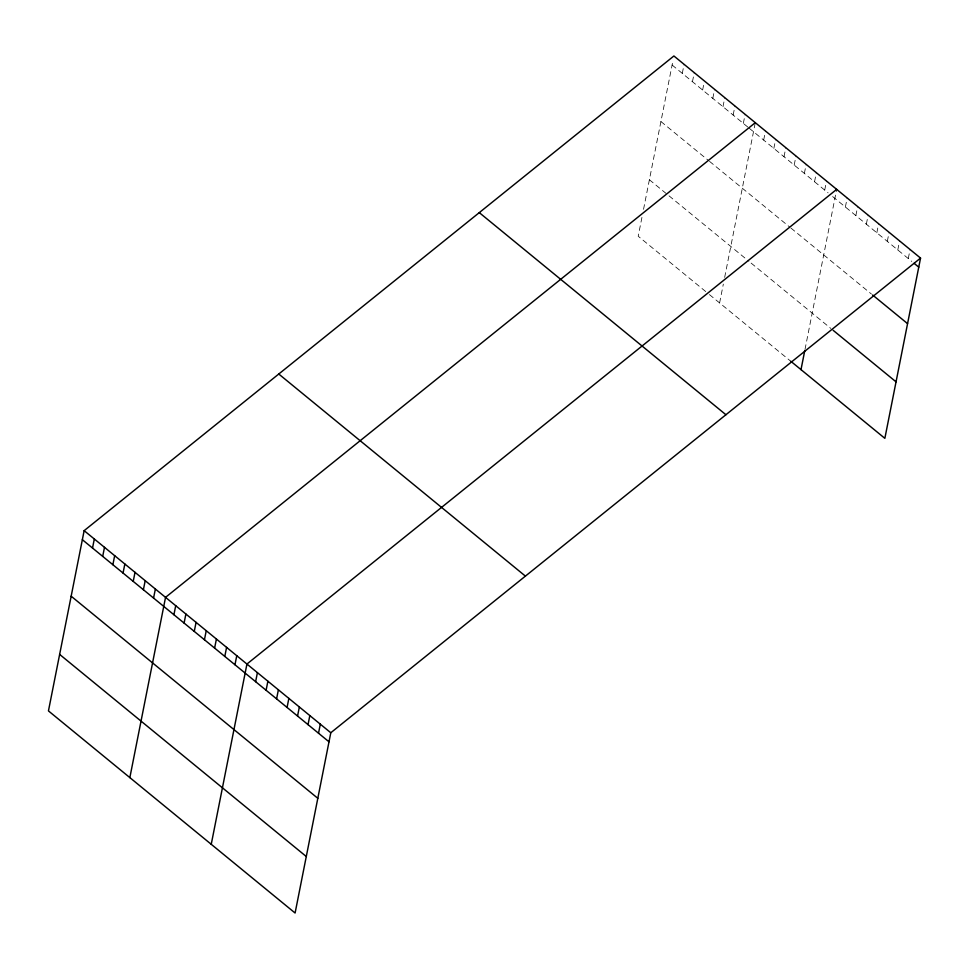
<?xml version="1.0" encoding="UTF-8"?>
<svg xmlns="http://www.w3.org/2000/svg" width="969" height="969" viewBox="0 0 969 969"><rect width="100%" height="100%" fill="white"/><g stroke="black" fill="none" stroke-linecap="round" stroke-linejoin="round"><path stroke-width="0.73" stroke-dasharray="4.84 3.63" d="M641.938 217.407L638.208 236.242L708.291 293.668M643.537 209.34L672.874 61.156M682.285 73.378L684.078 64.317M692.46 81.711L694.252 72.663M702.634 90.044L704.16 82.292M712.809 98.39L714.601 89.33M722.983 106.723L724.776 97.663M733.158 115.057L734.95 106.009M743.332 123.39L745.125 114.342M719.604 302.934L723.334 284.099M724.667 277.376L755.033 123.971M763.681 140.069L765.474 131.009M773.856 148.402L775.636 139.354M784.018 156.736L785.811 147.688M794.192 165.081L795.985 156.021M804.367 173.415L806.16 164.367M814.541 181.748L816.334 172.7M824.716 190.094L826.509 181.033M804.997 349.458L836.683 189.367M845.38 207.015L847.172 197.967M855.857 215.602L857.65 206.554M866.347 224.19L868.139 215.142M876.824 232.778L878.617 223.73M887.313 241.378L889.106 232.318M897.791 249.966L899.583 240.906M908.28 258.553L910.073 249.493M672.111 65.032L747.85 127.096M748.976 128.029L828.107 192.867M832.637 196.574L911.768 261.412M660.919 121.537L708.4 160.442M709.526 161.363L789.796 227.134M790.922 228.054L871.458 294.055M649.387 179.75L748.88 261.255M751.132 263.108L830.821 328.406M709.429 294.6L790.825 361.292"/><path stroke-width="1.45" d="M84.146 530.661L48.45 710.907L295.097 913.016L330.792 732.758L920.55 258.093L673.903 55.984L84.146 530.661L330.792 732.758M92.527 548.042L94.32 538.994M102.702 556.388L104.495 547.328M112.876 564.721L114.669 555.661M123.051 573.054L124.844 564.006M133.225 581.388L135.018 572.34M143.4 589.733L145.193 580.673M153.574 598.067L155.367 589.007M129.846 777.61L165.542 597.352L755.299 122.675M173.923 614.734L175.716 605.686M184.098 623.079L185.891 614.019M194.272 631.413L196.065 622.364M204.447 639.746L206.24 630.698M214.621 648.091L216.414 639.031M224.796 656.425L226.589 647.365M234.97 664.758L236.763 655.71M211.242 844.302L246.938 664.044L836.683 189.367M255.622 681.691L257.415 672.631M266.1 690.279L267.892 681.219M276.589 698.867L278.382 689.807M287.066 707.455L288.859 698.407M297.556 716.043L299.348 706.995M308.033 724.63L309.826 715.582M318.522 733.218L320.315 724.17M801 369.625L804.73 350.802M920.55 258.093L884.854 438.339L790.825 361.292M914.094 263.326L918.757 267.141M872.633 295.012L907.565 323.634M833.146 330.308L896.046 381.847M479.28 212.623L725.926 414.732M278.757 374.01L525.416 576.119M82.353 539.709L329 741.806M71.161 596.201L317.82 798.311M59.642 654.414L306.289 856.523"/></g></svg>
